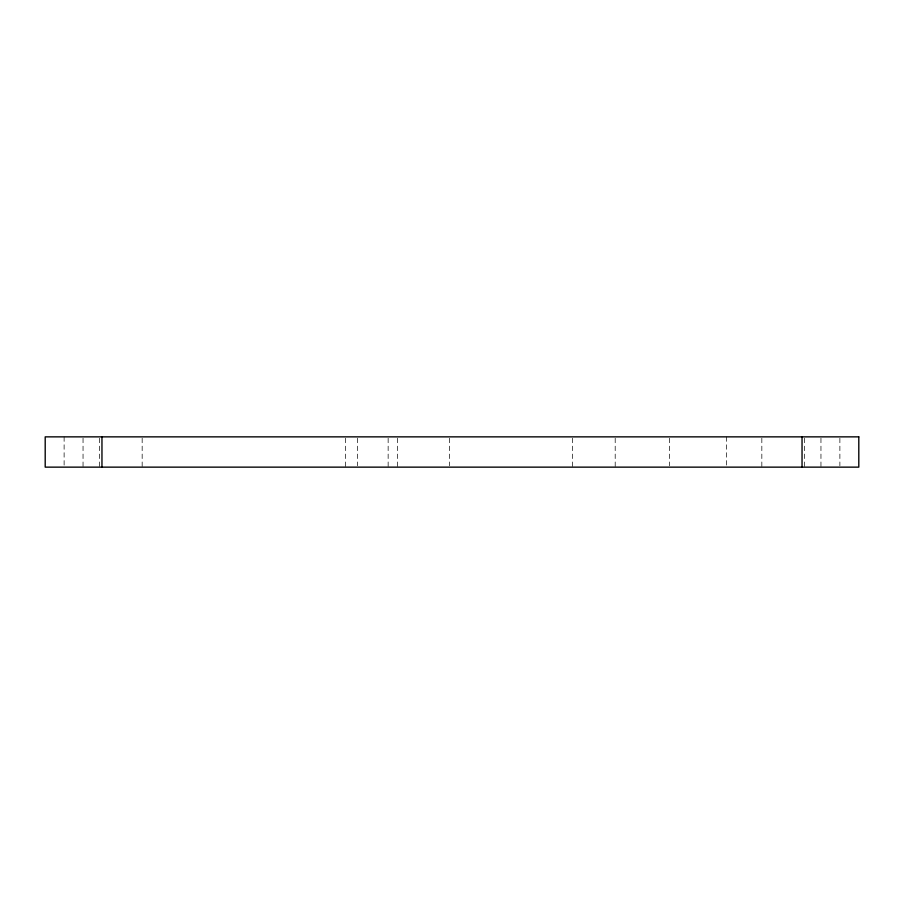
<?xml version="1.0" encoding="UTF-8"?>
<svg xmlns="http://www.w3.org/2000/svg" width="904" height="904" viewBox="0 0 904 904"><rect width="100%" height="100%" fill="white"/><g stroke="black" fill="none" stroke-linecap="round" stroke-linejoin="round"><path stroke-width="0.68" stroke-dasharray="4.52 3.39" d="M839.884 438.237L839.884 465.763M820.956 438.237L820.956 467.142M804.402 438.237L804.402 467.142M761.835 438.237L761.835 467.142M726.353 436.858L726.353 465.763M669.593 438.237L669.593 465.763M615.195 438.237L615.195 467.142M572.616 438.237L572.616 467.142M449.638 438.237L449.638 465.763M397.602 438.237L397.602 467.142M388.144 438.237L388.144 467.142M357.396 438.237L357.396 465.763M345.565 438.237L345.565 467.142M142.165 438.237L142.165 467.142M99.598 438.237L99.598 467.142M83.044 438.237L83.044 467.142M64.116 436.858L64.116 465.763"/><path stroke-width="1.36" d="M802.04 436.858L802.04 467.142M101.96 436.858L101.96 467.142M858.8 436.858L45.2 436.858L45.2 467.142L858.8 467.142L858.8 436.858"/></g></svg>
